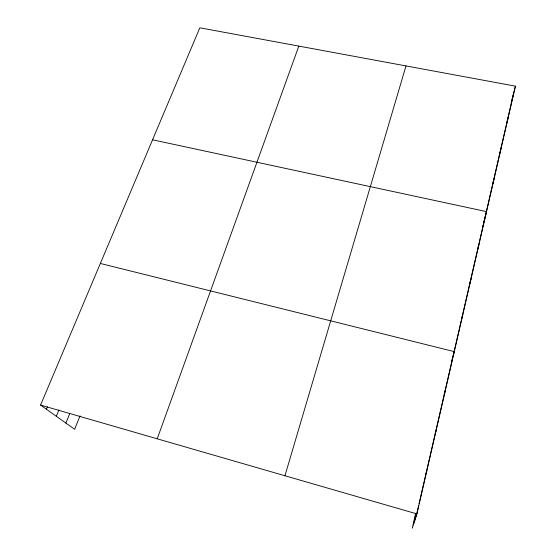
<?xml version="1.0" encoding="UTF-8"?>
<svg xmlns="http://www.w3.org/2000/svg" width="556" height="556" viewBox="0 0 556 556"><rect width="100%" height="100%" fill="white"/><g stroke="black" fill="none" stroke-linecap="round" stroke-linejoin="round"><path stroke-width="0.83" d="M415.742 513.125L412.26 528.2L416.924 513.925L515.426 86.159L199.833 27.8L40.574 405.067L74.636 429.308L80.022 415.888M413.455 524.558L415.985 513.584M414.762 520.555L416.298 513.876M416.117 516.399L418.64 505.432M419.029 503.743L452.688 357.654M461.063 321.312L452.883 356.82L454.294 351.628L100.351 263.461M477.138 251.514L461.258 320.471L462.794 314.724M477.333 250.68L492.185 186.204M492.38 185.37L499.441 154.714M499.635 153.866L513.244 94.805M511.186 102.936L515.426 86.159M506.46 124.266L508.566 115.947M499.642 153.915L501.477 146.749M492.38 185.447L494.138 178.622M482.386 227.654L483.011 225.236M483.428 223.623L486.535 211.627L152.552 139.806M477.333 250.77L478.897 244.793M469.333 285.388L470.988 279.14M451.799 360.788L452.667 357.612M444.195 394.503L445.481 389.916M435.188 433.61L436.328 429.67M284.943 475.748L405.991 65.921M425.833 474.212L426.813 470.974M157.223 438.809L298.822 46.106M65.879 423.081L69.743 413.588M56.309 416.27L58.929 409.911M46.433 409.244L47.441 406.846M40.574 405.067L416.924 513.925"/></g></svg>
